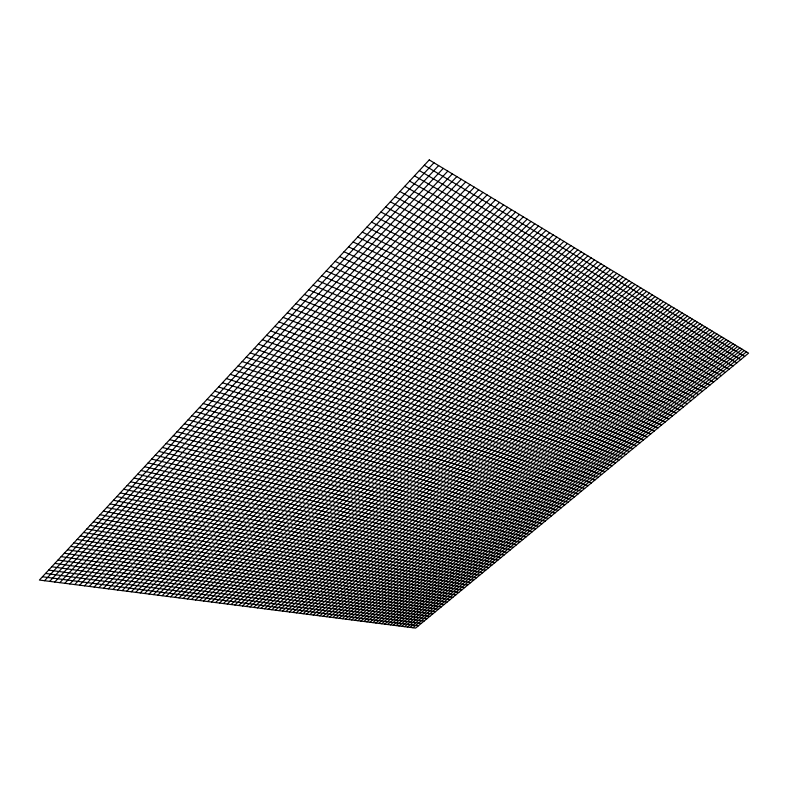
<?xml version="1.0" encoding="UTF-8"?>
<svg xmlns="http://www.w3.org/2000/svg" width="788" height="788" viewBox="0 0 788 788"><rect width="100%" height="100%" fill="white"/><g stroke="black" fill="none" stroke-linecap="round" stroke-linejoin="round"><path stroke-width="1.18" d="M44.561 580.717L433.961 162.761M49.683 581.377L438.62 165.578M54.766 582.017L443.23 168.376M59.809 582.667L447.801 171.144M64.823 583.307L452.332 173.882M69.797 583.938L456.823 176.601M74.732 584.568L461.266 179.29M79.627 585.198L465.669 181.949M84.493 585.819L470.032 184.589M89.32 586.43L474.356 187.209M94.117 587.04L478.641 189.8M98.874 587.651L482.886 192.371M103.602 588.252L487.092 194.912M108.291 588.853L491.269 197.433M112.95 589.454L495.396 199.935M117.57 590.035L499.494 202.417M122.16 590.626L503.552 204.87M126.72 591.207L507.57 207.303M131.251 591.788L511.56 209.716M135.743 592.359L515.51 212.11M140.205 592.931L519.43 214.484M144.637 593.492L523.311 216.828M149.04 594.053L527.162 219.162M153.414 594.615L530.984 221.467M157.758 595.167L534.766 223.762M162.072 595.718L538.519 226.028M166.347 596.27L542.233 228.284M170.602 596.812L545.926 230.51M174.828 597.343L549.581 232.726M179.024 597.885L553.206 234.922M183.19 598.417L556.811 237.099M187.327 598.939L560.376 239.256M191.445 599.471L563.913 241.394M195.523 599.993L567.419 243.512M199.581 600.505L570.896 245.62M203.609 601.017L574.344 247.708M207.608 601.53L577.771 249.776M211.588 602.042L581.16 251.835M215.538 602.544L584.529 253.874M219.468 603.047L587.868 255.893M223.368 603.539L591.187 257.893M227.239 604.041L594.467 259.882M231.081 604.534L597.728 261.862M234.913 605.017L600.968 263.813M238.705 605.499L604.169 265.753M242.487 605.982L607.361 267.684M246.23 606.465L610.513 269.594M249.963 606.937L613.655 271.496M253.667 607.41L616.758 273.377M257.341 607.883L619.841 275.239M260.995 608.346L622.904 277.09M264.63 608.809L625.948 278.932M268.235 609.272L628.962 280.755M271.83 609.735L631.956 282.567M275.396 610.188L634.921 284.36M278.932 610.641L637.866 286.142M282.459 611.084L640.792 287.916M285.955 611.537L643.697 289.669M289.432 611.98L646.574 291.412M292.89 612.424L649.44 293.146M296.327 612.857L652.277 294.86M299.736 613.291L655.094 296.564M303.134 613.724L657.891 298.258M306.502 614.157L660.669 299.942M309.851 614.581L663.417 301.607M313.191 615.014L666.155 303.262M316.5 615.438L668.874 304.907M319.79 615.852L671.563 306.532M323.06 616.275L674.242 308.157M326.311 616.689L676.902 309.763M329.551 617.102L679.542 311.358M332.763 617.506L682.162 312.944M335.954 617.92L684.762 314.52M339.135 618.324L687.343 316.077M342.288 618.728L689.904 317.633M345.43 619.122L692.455 319.17M348.552 619.526L694.977 320.706M351.655 619.92L697.488 322.223M354.738 620.314L699.98 323.73M357.801 620.708L702.463 325.227M360.855 621.092L704.915 326.715M363.889 621.486L707.358 328.192M366.903 621.87L709.781 329.66M369.897 622.254L712.194 331.118M372.872 622.628L714.588 332.566M375.837 623.013L716.962 334.004M378.782 623.387L719.316 335.432M381.717 623.761L721.66 336.85M384.623 624.126L723.995 338.259M387.519 624.5L726.3 339.658M390.405 624.864L728.605 341.046M393.271 625.229L730.88 342.425M396.118 625.593L733.145 343.795M398.945 625.958L735.401 345.154M401.762 626.322L737.637 346.513M404.559 626.677L739.853 347.853M407.347 627.031L742.06 349.192M410.115 627.386L744.256 350.522M412.873 627.74L746.433 351.832M42.463 576.757L418.428 625.761M45.546 573.437L421.255 623.426M48.639 570.098L424.082 621.092M51.742 566.749L426.919 618.747M54.864 563.39L429.775 616.393M57.997 560.012L432.632 614.029M61.149 556.624L435.498 611.665M64.311 553.215L438.374 609.291M67.482 549.788L441.26 606.908M70.674 546.36L444.156 604.514M73.875 542.902L447.062 602.121M77.096 539.435L449.978 599.717M80.327 535.958L452.903 597.304M83.577 532.452L455.828 594.881M86.838 528.945L458.774 592.448M90.108 525.409L461.719 590.015M93.398 521.863L464.684 587.572M96.697 518.307L467.658 585.12M100.017 514.731L470.633 582.657M103.356 511.136L473.618 580.185M106.705 507.531L476.622 577.712M110.064 503.906L479.626 575.23M113.442 500.262L482.65 572.738M116.841 496.598L485.674 570.236M120.249 492.924L488.718 567.724M123.677 489.23L491.761 565.213M127.114 485.526L494.815 562.691M130.572 481.803L497.888 560.15M134.049 478.06L500.961 557.609M137.536 474.297L504.054 555.067M141.042 470.525L507.147 552.506M144.559 466.723L510.26 549.935M148.105 462.911L513.372 547.365M151.651 459.089L516.504 544.784M155.226 455.237L519.647 542.193M158.812 451.366L522.799 539.593M162.417 447.486L525.951 536.983M166.032 443.585L529.122 534.362M169.676 439.665L532.304 531.733M173.33 435.725L535.495 529.103M176.995 431.765L538.697 526.453M180.688 427.795L541.908 523.803M184.392 423.796L545.138 521.144M188.115 419.787L548.369 518.474M191.858 415.749L551.61 515.795M195.621 411.7L554.87 513.106M199.403 407.632L558.14 510.407M203.196 403.535L561.42 507.699M207.008 399.427L564.7 504.98M210.839 395.3L568.01 502.261M214.691 391.144L571.32 499.523M218.562 386.977L574.639 496.785M222.452 382.781L577.978 494.027M226.363 378.575L581.317 491.269M230.283 374.339L584.676 488.491M234.233 370.084L588.045 485.713M238.203 365.819L591.424 482.926M242.182 361.525L594.812 480.119M246.191 357.2L598.22 477.311M250.21 352.866L601.638 474.494M254.258 348.513L605.066 471.667M258.316 344.129L608.503 468.821M262.404 339.726L611.951 465.974M266.511 335.304L615.418 463.117M270.629 330.861L618.885 460.251M274.776 326.39L622.372 457.365M278.942 321.898L625.869 454.479M283.128 317.387L629.385 451.583M287.344 312.856L632.912 448.668M291.57 308.295L636.448 445.752M295.825 303.715L639.994 442.826M300.1 299.105L643.55 439.881M304.395 294.476L647.125 436.936M308.709 289.826L650.711 433.971M313.043 285.148L654.306 430.997M317.406 280.449L657.921 428.022M321.79 275.721L661.546 425.027M326.202 270.974L665.18 422.023M330.625 266.206L668.835 419.009M335.077 261.399L672.499 415.985M339.559 256.583L676.173 412.951M344.06 251.727L679.857 409.908M348.582 246.861L683.56 406.844M353.123 241.955L687.274 403.781M357.693 237.03L691.007 400.698M362.293 232.086L694.75 397.605M366.913 227.102L698.503 394.512M371.552 222.098L702.275 391.4M376.221 217.064L706.058 388.267M380.909 212.011L709.86 385.135M385.627 206.929L713.662 381.993M390.375 201.817L717.494 378.831M395.143 196.675L721.335 375.659M399.94 191.514L725.187 372.478M404.756 186.313L729.048 369.286M409.602 181.092L732.929 366.085M414.478 175.842L736.829 362.864M419.374 170.563L740.74 359.643M424.299 165.253L744.66 356.403M429.253 159.915L39.4 580.057L415.611 628.085L748.6 353.142L429.253 159.915"/></g></svg>
